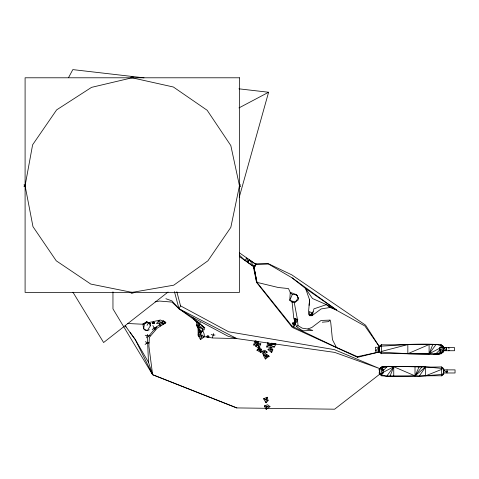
<?xml version="1.0" encoding="UTF-8"?>
<svg xmlns="http://www.w3.org/2000/svg" width="479" height="479" viewBox="0 0 479 479"><rect width="100%" height="100%" fill="white"/><g stroke="black" fill="none" stroke-linecap="round" stroke-linejoin="round"><path stroke-width="0.72" d="M131.21 292.112L131.21 293.525L132.06 292.388L132.911 293.525L132.911 292.112M379.117 350.724L379.117 347.616M379.29 347.269L379.29 351.071L375.422 351.065L379.111 347.269L379.117 346.305L365.585 325.181L291.789 274.856L268.378 263.719L256.043 264.109L253.349 266.803L256.612 282.496L292.274 327.391L357.645 357.316L379.105 352.011L357.358 356.675L336.408 347.389L292.124 326.265L256.954 282.359L254.02 267.264L254.624 267.258L254.145 267.348M379.254 373.189L379.769 373.327L379.769 369.531L379.081 369.704L379.769 369.878M379.254 369.704L379.081 369.884M379.41 372.985L379.41 369.878M379.596 372.985L379.596 369.878M379.602 369.531L379.602 368.567L381.841 366.806C401.653 365.722 421.538 367.644 441.381 366.908L443.728 368.567L443.728 374.297L441.381 375.817C421.532 375.368 401.671 377.488 381.841 375.817L379.602 374.297L379.596 368.567L381.314 367.662M441.554 374.476L419.155 376.26L415.012 375.865L415.012 366.567L383.601 366.459L382.458 367.064M440.908 350.879L439.243 354.143L429.094 353.867L429.094 344.551L407.833 344.581L381.326 346.173M256.043 264.109L268.348 263.965L292.124 277.874L305.59 288.538L312.458 298.513L326.403 304.62L364.884 325.989L379.105 346.281L379.117 352.035L381.464 353.694C401.306 352.957 421.191 354.879 441.003 353.795L443.249 352.035L443.249 350.604M443.249 347.742L443.249 346.305L441.003 344.784C421.173 343.114 401.312 345.233 381.464 344.784L379.117 346.305M443.728 369.531L443.386 369.531L443.728 369.884L443.554 372.985L443.554 369.878L455.05 369.884L455.05 372.985L443.386 372.985L443.728 373.327L441.381 375.817L441.381 366.908L443.728 370.225L443.728 372.638L441.381 375.817M160.848 322.457L158.866 320.499L158.86 322.331L160.645 325.888L161.201 323.535M271.653 352.598L270.683 349.592L270.845 346.982L267.989 349.64L271.653 352.598L272.856 349.82L270.845 346.982M246.104 261.283L246.128 260.582M266.019 402.797L266.132 399.648L267.174 397.247L263.582 398.767L266.019 402.797L268.096 400.6L267.174 397.247M290.262 292.328L289.777 300.267L292.412 302.393L295.136 302.165L298.183 299.92L298.363 297.938L296.429 294.645L290.262 292.328L292.298 294.507L296.429 294.645L297.447 295.777L297.818 297.848M379.117 350.377L379.29 347.964L378.943 347.958L379.111 350.377L381.464 353.694L381.464 344.784L379.117 347.269M259.45 348.922L258.762 349.772L259.295 347.089L259.39 349.694L260.827 352.478L261.612 349.538L259.295 347.089L256.948 350.209L260.827 352.478L260.528 349.55L256.948 350.209M379.596 370.225L379.41 372.638L379.769 372.638L379.602 370.225L381.841 366.806L381.841 375.817L379.602 373.327L379.602 374.297L334.623 409.192L236.704 407.916L152.621 374.71L112.966 308.889L112.954 291.849M336.408 309.901L305.59 288.538L309.59 299.86L308.38 313.805L309.554 315.703L311.937 315.703L321.122 308.937L330.025 307.488L336.408 309.901L292.124 277.874M309.111 305.38L309.59 299.86M207.138 336.078L207.024 336.941L207.778 337.324L208.76 337.024L208.874 336.162L207.138 336.078L207.605 337.246L208.76 337.024L208.874 336.162L207.724 335.863L207.024 336.941L207.778 337.324M198.132 335.318L198.581 332.456L199.719 331.211L201.551 332.731L200.204 334.593L198.132 335.318L198.067 328.45L201.551 332.731L198.893 330.905L198.067 328.45M202.024 326.9L198.132 327.899L201.863 331.672L202.521 328.588L203.647 326.929M150.316 325.852L148.682 322.559L144.574 323.139L143.64 328.738L147.304 330.69L150.316 325.852L150.723 323.69L146.61 321.744L142.97 324.624L143.64 328.738L145.155 330.306L147.304 330.69L149.268 329.732M267.186 352.131L264.151 351.718L263.384 354.903L267.186 352.131L264.815 350.251L261.552 351.46L263.384 354.903M269.988 406.617L267.587 406.719L266.953 406.204L266.186 409.389L269.988 406.617L267.617 404.737L264.354 405.947L266.186 409.389M248.373 261.157L248.781 261.085M146.604 337.845L147.664 334.354M200.485 339.629L201.922 334.971L204.288 336.851L200.485 339.629L198.659 336.18L201.922 334.971M212.413 337.743L213.622 333.576M197.282 326.822L197.683 325.636L198.953 326.822L198.132 327.624L197.366 327.001L197.031 326.217L197.683 325.636L198.767 326.247L198.132 327.624L197.031 326.217L198.264 325.846L198.953 326.822L197.366 327.001M200.03 324.265L199.342 325.475L196.318 325.558L197.288 321.643M255.469 340.713L258.48 341.934L256.762 344.958L253.738 345.042L254.702 341.126M274.401 347.018L266.719 347.024L267.845 342.455L268.785 344.287L274.401 347.018L275.928 343.994L268.785 344.287L270.216 344.227M239.261 197.192L268.593 92.249L238.931 88.825M311.937 315.703L313.973 308.835L326.403 304.62L330.025 307.488M161.944 323.038L162.519 321.211L163.471 320.894L164.896 321.72L165.722 322.828L163.477 324.205L162.441 323.792L161.932 322.032L162.519 321.211L164.896 321.72M263.492 355.556L265.264 356.083L265.785 356.993L266.755 354.346L269.126 356.226L265.324 359.005L263.492 355.556L266.755 354.346M294.346 318.882L294.884 322.307L295.417 320.619L295.178 318.852L294.238 318.2M313.26 311.763L312.039 312.973L309.314 311.554L309.829 315.386L312.314 315.212L312.973 313.314M381.709 374.895L386.625 376.296L390.128 375.919L393.75 366.734L415.012 375.865L425.609 366.908L441.554 368.369M381.326 352.161L407.833 353.694L429.094 353.867L432.717 344.688L436.219 344.305L443.249 346.311L443.249 351.071L441.003 353.795L441.003 344.784L443.249 347.269L442.901 347.616L454.565 347.616L454.565 350.724L442.901 350.724L443.249 351.071M446.41 349.023L446.763 349.173M446.895 371.291L447.045 371.644M292.298 294.507L289.777 300.267L295.136 302.165L298.363 297.938M258.911 348.185L260.816 343.88L257.828 343.437L255.6 346.113L258.911 348.185L257.828 343.437M270.934 350.305L271.27 349.556L270.797 348.832M294.938 323.391L294.603 325.528L293.621 326.989L292.567 322.966L293.615 324.163L295.345 324.588M390.128 375.919L415.012 375.865L419.155 366.734L422.262 366.357L425.609 366.908L425.609 375.817L441.716 369.369M258.307 346.215L258.786 345.167L260.816 343.88M381.937 369.728L383.601 366.459L389.02 366.321L381.775 368.046M265.324 359.005L266.725 356.328L269.126 356.226L266.09 355.813L265.264 356.083L266.725 356.328L265.785 356.993M68.587 77.526L72.82 69.611L144.011 77.843M197.552 322.11L178.99 308.751L180.547 305.853L176.823 291.693M154.771 330.007L156.495 326.983L154.058 327.941L152.19 329.684M148.274 343.443L148.963 342.234L146.526 343.192L145.101 344.533M147.059 325.349L148.682 322.559M444.039 348.203L444.416 347.616M444.249 348.203L444.626 347.616L445.889 348.041M448.494 350.724L448.871 350.137M448.697 350.724L449.08 350.137M441.003 353.795L443.249 350.377L443.249 347.964L441.003 344.784M256.091 264.492L256.427 264.306L256.139 264.109L254.02 267.264L256.612 282.496M256.127 264.139L254.002 267.252L256.954 282.359L278.251 287.502L288.466 288.574L290.615 293.22M254.241 267.204L255.75 264.683M254.732 266.492L254.588 266.396M254.343 267.06L256.283 264.21M254.481 267.156L254.289 267.444L253.349 266.803M256.469 264.546L255.948 264.396M419.155 376.26L425.609 366.908M249.469 259.846L254.307 266.935L247.685 262.39L249.469 259.846L256.008 264.456L239.47 252.846M294.884 322.307L295.699 321.134L296.13 322.684L297.776 319.661L294.825 318.445M254.307 266.935L253.259 266.402L254.253 267.007M254.247 267.019L256.061 264.372L255.097 263.785M379.117 347.964L381.464 344.784M386.625 376.296L393.75 366.734L393.75 376.057M381.272 351.478L407.833 344.581L407.833 353.694L429.094 353.867L436.219 344.305M156.908 323.097L158.866 320.499M415.012 375.865L422.262 366.357M259.84 350.347L260.528 349.55L261.612 349.538M381.649 371.159L383.188 369.531L381.751 369.531M441.093 351.071L439.656 351.071L441.195 349.442M336.408 347.389L332.438 339.623L330.75 322.505L330.025 320.122L328.576 321.637L322.295 322.193M312.039 312.973L309.829 315.386L311.829 313.625L312.314 315.212M383.158 370.674L387.23 366.531M435.621 354.077L440.195 349.413M446.895 371.578L447.248 371.435M196.318 325.558L198.629 323.409L200.503 322.696M253.738 345.042L256.043 342.892L258.48 341.934M266.719 347.024L268.491 345.401L270 345.036L271.485 344.006M142.97 324.624L146.61 321.744L150.723 323.69M168.069 292.028L103.608 342.527L72.946 292.226M201.863 331.672L203.318 330.588M159.872 324.463L156.352 327.007L147.442 337.641L148.478 362.25L152.621 374.71L236.842 407.916M263.845 352.897L264.785 352.233L264.151 351.718M266.647 407.384L267.587 406.719L264.354 405.947M293.615 324.163L294.807 323.367M165.908 322.66L157.214 328.151L149.376 337.33L148.891 346.03L152.621 374.71L135.294 339.611L125.253 325.768M293.106 322.768L295.699 321.134M381.529 373.267L393.75 366.734M429.094 353.867L441.315 347.341M238.949 107.919L268.593 92.249M441.53 352.939L443.249 352.035M296.369 326.474L297.992 325.642L302.237 328.163L307.829 329.025L312.799 330.438L302.548 330.821L296.369 326.474L295.058 322.259M263.582 398.767L265.546 399.402L266.498 398.965M407.833 353.694L429.094 344.551L432.717 344.688M247.236 259.001L247.882 258.738M249.272 263.498L249.918 263.234M249.439 263.618L250.086 263.354M307.829 329.025L311.937 327.402L321.122 320.433L330.025 320.122M445.889 350.299L444.626 350.724L444.249 350.137M266.126 406.467L266.953 406.204M153.346 323.624L154.322 323.325L154.442 322.463L152.705 322.379L152.591 323.241L153.346 323.624L152.591 323.241L153.292 322.163L154.442 322.463L154.322 323.325L153.172 323.547L152.705 322.379L153.933 322.145M295.417 320.619L297.776 319.661L295.178 318.852M165.548 322.379L163.824 322.828L162.441 323.792L161.932 322.032L163.471 320.894L165.722 322.828M255.6 346.113L258.786 345.167L257.983 345.036M441.069 352.55L433.824 354.28L439.243 354.143M145.173 323.379L141.544 324.181L127.624 323.493M148.801 322.571L160.423 320.002L164.081 321.774M156.519 323.612L161.345 322.948M155.13 301.866L159.453 301.052L171.949 302.087L178.99 308.751L192.037 317.032L228.04 336.228L236.842 338.605L334.623 352.376L379.596 368.567L334.348 349.616L228.728 331.809L180.547 305.853M264.785 352.233L261.552 351.46M150.25 335.743L147.101 335.905L145.209 335.246M215.011 335.019L213.065 335.132L211.173 334.474M204.288 336.851L201.138 337.012L198.659 336.18M271.647 344.173L275.928 343.994M267.989 349.64L272.856 349.82M25.417 184.882L23.95 184.882L25.088 185.732L32.973 226.651L56.241 260.804L90.782 284.071L132.066 292.388L173.733 285.191L207.916 260.81L230.818 227.381L239.47 185.732L230.818 145.562L207.162 110.272L173.368 87.004L132.066 77.79L91.537 87.364L56.63 109.883L32.608 144.814L25.094 185.732L23.95 186.576L25.417 186.576M239.231 184.882L240.656 184.882L239.518 185.732L240.656 186.576L239.231 186.576M379.464 347.269L375.422 347.269L375.422 351.065M441.093 347.275L439.656 347.275L439.656 351.071M379.29 347.616L378.596 347.61L378.943 347.437M379.111 348.305L378.943 348.473M443.249 348.305L443.075 348.478M378.943 349.856L379.111 350.029M443.075 349.856L443.249 350.029M378.943 350.377L379.29 350.377M378.943 350.891L378.596 350.718L379.29 350.724M379.081 369.704L379.41 369.704M379.41 370.225L379.769 370.225M379.596 370.572L379.242 370.746L379.41 369.531M443.728 370.572L443.554 370.746M379.596 372.297L379.242 372.123L379.41 373.333M443.728 372.297L443.386 372.123L443.554 373.327M379.769 372.985L379.081 372.985L379.41 373.189M381.751 373.327L383.188 373.327L383.188 369.531M443.075 347.616L446.56 350.724L446.56 347.616M415.012 366.567L419.155 366.734M198.132 327.899L201.988 328.247L204.293 329.869L204.096 327.792M268.491 345.401L271.755 345.712M198.581 332.456L200.132 332.666L200.204 334.593L200.012 333.24M271.521 343.156L272.988 343.437M165.878 298.704L171.985 300.914L178.99 308.751L236.842 338.605L212.574 337.988L204.533 336.677L204.048 333.773L202.713 330.558M255.181 341.084L255.804 342.305L256.786 342.671M199.719 331.211L198.893 330.905L200.132 332.666M265.546 399.402L268.096 400.6M295.046 294.477L297.447 295.777M159.465 325.241L160.645 325.888M255.558 264.965L255.606 265.204M248.409 261.001L248.745 261.235M239.512 256.666L253.313 266.33M199.234 323.457L204.844 327.941L192.037 317.032M443.728 369.884L447.045 372.985L447.045 369.884M239.272 254.954L244.973 260.492L246.757 257.947L247.685 262.39M378.596 347.437L378.769 347.269M193.624 318.966L197.306 323.265M198.689 324.876L200.988 327.558M292.567 322.966L294.603 325.528M125.211 325.756L126.085 326.959M130.031 332.378L135.294 339.611L148.478 362.25M379.602 372.638L381.841 375.817M448.697 347.616L449.08 348.203M448.494 347.616L448.871 348.203M444.039 350.137L444.416 350.724M154.34 328.456L152.873 325.516M146.808 343.706L145.658 341.383M197.761 321.601L199.342 325.475M357.358 356.675L357.645 357.316M446.56 348.963L446.703 349.317M447.045 371.225L447.188 371.578M255.804 342.305L256.762 344.958M201.988 328.247L202.383 329.324M294.621 320.858L293.747 318.05L292.01 301.351M174.434 291.609L178.99 308.751M294.13 301.932L297.477 319.637L297.992 325.642M248.541 260.917L248.613 261.324M443.554 369.531L443.554 370.572M443.075 347.269L443.075 351.071M379.254 372.985L379.254 373.333M378.943 347.269L378.943 351.065M378.769 350.718L378.769 351.065M132.911 78.059L132.911 76.676L132.06 77.79L131.21 76.676L131.21 78.059M239.47 77.79L25.094 77.79L25.094 292.388L239.47 292.388L239.47 77.79"/></g></svg>
